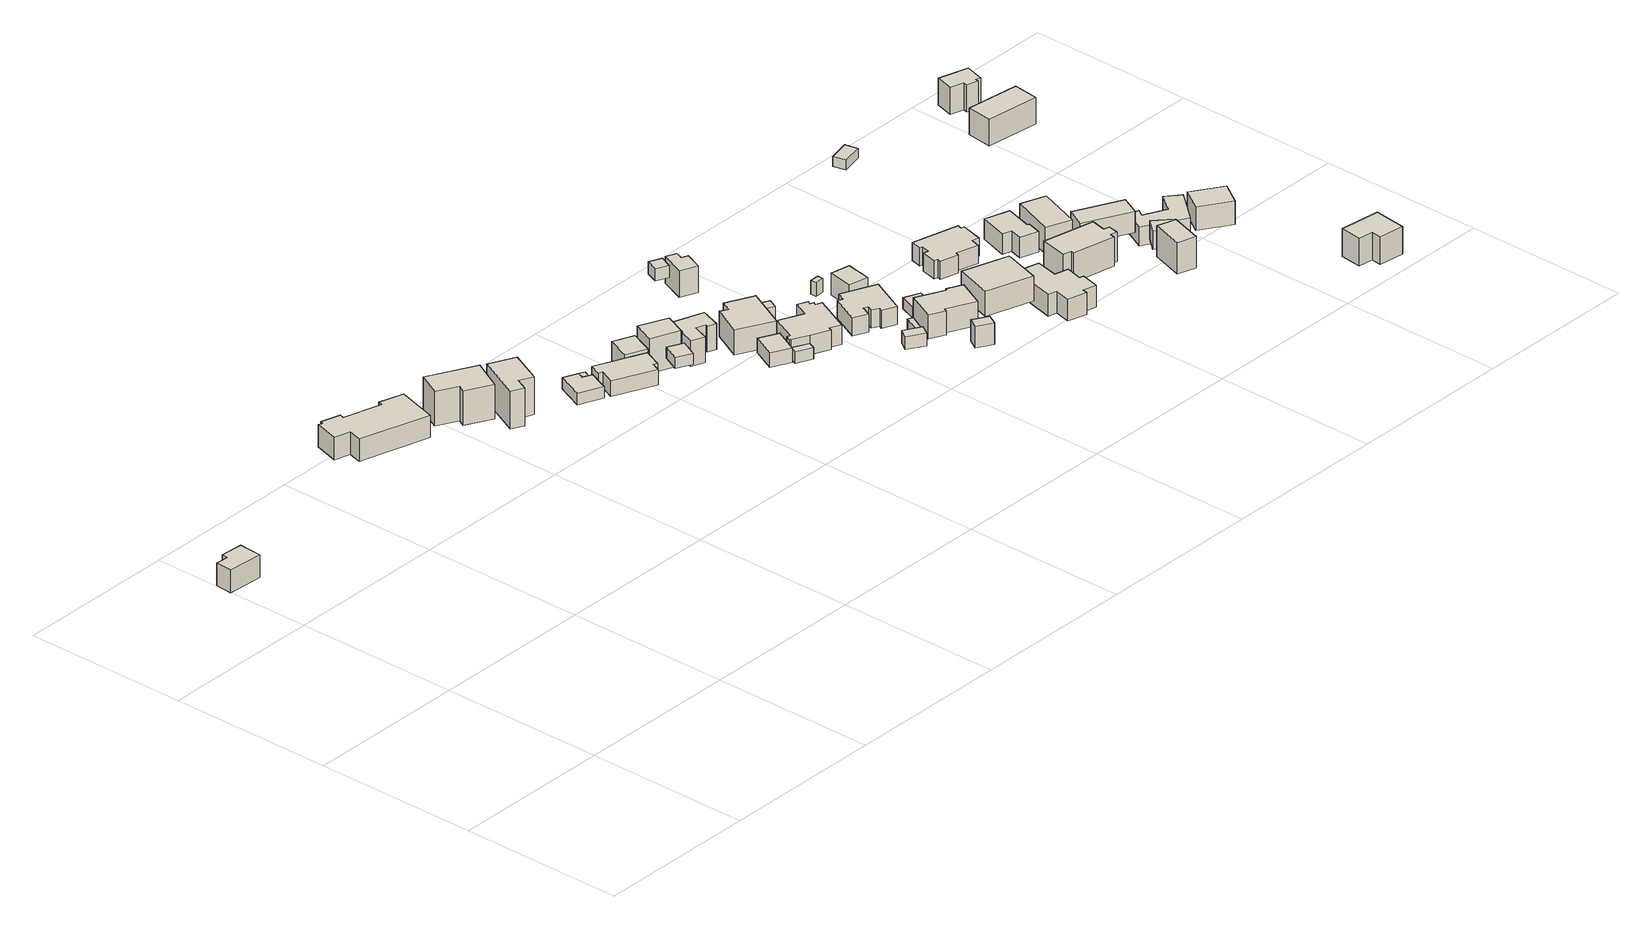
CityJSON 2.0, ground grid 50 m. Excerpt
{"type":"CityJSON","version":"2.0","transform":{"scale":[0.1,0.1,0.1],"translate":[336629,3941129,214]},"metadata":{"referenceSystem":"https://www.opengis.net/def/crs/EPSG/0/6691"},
"CityObjects":{
"building1":{"type":"Building","attributes":{"usage":"402","measuredHeight":7.7,"storeysAboveGround":1,"BuildingIDAttribute.prefecture":"14","BuildingIDAttribute.city":"14151","BuildingDetailAttribute.totalFloorArea":61.16,"BuildingDetailAttribute.buildingFootprintArea":61.16,"BuildingDetailAttribute.buildingStructureType":"601","BuildingDetailAttribute.buildingStructureOrgType":"1","BuildingDetailAttribute.orgUsage":"72","BuildingDetailAttribute.surveyYear":2015,"BuildingLandSlideRiskAttribute.description":"1","BuildingLandSlideRiskAttribute.areaType":"1"},"geometry":[{"type":"Solid","lod":"1","boundaries":[[[[0,1,2,3,4,5]],[[4,6,7,5]],[[3,8,6,4]],[[2,9,8,3]],[[1,10,9,2]],[[0,11,10,1]],[[5,7,11,0]],[[6,8,9,10,11,7]]]]}]},
"building2":{"type":"Building","attributes":{"usage":"411","measuredHeight":8.4,"storeysAboveGround":1,"BuildingIDAttribute.prefecture":"14","BuildingIDAttribute.city":"14151","BuildingDetailAttribute.totalFloorArea":277.82,"BuildingDetailAttribute.buildingFootprintArea":277.82,"BuildingDetailAttribute.buildingStructureType":"601","BuildingDetailAttribute.buildingStructureOrgType":"1","BuildingDetailAttribute.orgUsage":"10","BuildingDetailAttribute.surveyYear":2015,"BuildingLandSlideRiskAttribute.description":"1","BuildingLandSlideRiskAttribute.areaType":"1"},"geometry":[{"type":"Solid","lod":"1","boundaries":[[[[12,13,14,15,16,17,18,19,20,21,22,23]],[[22,24,25,23]],[[21,26,24,22]],[[20,27,26,21]],[[19,28,27,20]],[[18,29,28,19]],[[17,30,29,18]],[[16,31,30,17]],[[15,32,31,16]],[[14,33,32,15]],[[13,34,33,14]],[[12,35,34,13]],[[23,25,35,12]],[[24,26,27,28,29,30,31,32,33,34,35,25]]]]}]},
"building3":{"type":"Building","attributes":{"usage":"411","measuredHeight":11.5,"storeysAboveGround":2,"BuildingIDAttribute.prefecture":"14","BuildingIDAttribute.city":"14151","BuildingDetailAttribute.totalFloorArea":243.22,"BuildingDetailAttribute.buildingFootprintArea":121.61,"BuildingDetailAttribute.buildingStructureType":"601","BuildingDetailAttribute.buildingStructureOrgType":"1","BuildingDetailAttribute.orgUsage":"10","BuildingDetailAttribute.surveyYear":2015,"BuildingLandSlideRiskAttribute.description":"1","BuildingLandSlideRiskAttribute.areaType":"1"},"geometry":[{"type":"Solid","lod":"1","boundaries":[[[[36,37,38,39,40,41]],[[40,42,43,41]],[[39,44,42,40]],[[38,45,44,39]],[[37,46,45,38]],[[36,47,46,37]],[[41,43,47,36]],[[42,44,45,46,47,43]]]]}]},
"building4":{"type":"Building","attributes":{"usage":"411","measuredHeight":11.7,"storeysAboveGround":2,"BuildingIDAttribute.prefecture":"14","BuildingIDAttribute.city":"14151","BuildingDetailAttribute.totalFloorArea":182.04,"BuildingDetailAttribute.buildingFootprintArea":91.02,"BuildingDetailAttribute.buildingStructureType":"601","BuildingDetailAttribute.buildingStructureOrgType":"1","BuildingDetailAttribute.orgUsage":"10","BuildingDetailAttribute.surveyYear":2015,"BuildingLandSlideRiskAttribute.description":"1","BuildingLandSlideRiskAttribute.areaType":"1"},"geometry":[{"type":"Solid","lod":"1","boundaries":[[[[48,49,50,51,52,53]],[[52,54,55,53]],[[51,56,54,52]],[[50,57,56,51]],[[49,58,57,50]],[[48,59,58,49]],[[53,55,59,48]],[[54,56,57,58,59,55]]]]}]},
"building5":{"type":"Building","attributes":{"usage":"411","measuredHeight":4.1,"storeysAboveGround":1,"BuildingIDAttribute.prefecture":"14","BuildingIDAttribute.city":"14151","BuildingDetailAttribute.totalFloorArea":63.21,"BuildingDetailAttribute.buildingFootprintArea":63.21,"BuildingDetailAttribute.buildingStructureType":"601","BuildingDetailAttribute.buildingStructureOrgType":"1","BuildingDetailAttribute.orgUsage":"10","BuildingDetailAttribute.surveyYear":2015,"BuildingLandSlideRiskAttribute.description":"1","BuildingLandSlideRiskAttribute.areaType":"1"},"geometry":[{"type":"Solid","lod":"1","boundaries":[[[[60,61,62,63,64,65]],[[64,66,67,65]],[[63,68,66,64]],[[62,69,68,63]],[[61,70,69,62]],[[60,71,70,61]],[[65,67,71,60]],[[66,68,69,70,71,67]]]]}]},
"building6":{"type":"Building","attributes":{"BuildingIDAttribute.prefecture":"14","BuildingIDAttribute.city":"14151","BuildingDetailAttribute.surveyYear":2015,"BuildingLandSlideRiskAttribute.description":"1","BuildingLandSlideRiskAttribute.areaType":"1"},"geometry":[{"type":"Solid","lod":"1","boundaries":[[[[72,73,74,75]],[[74,76,77,75]],[[73,78,76,74]],[[72,79,78,73]],[[75,77,79,72]],[[76,78,79,77]]]]}]},
"building7":{"type":"Building","attributes":{"usage":"411","measuredHeight":5.7,"storeysAboveGround":1,"BuildingIDAttribute.prefecture":"14","BuildingIDAttribute.city":"14151","BuildingDetailAttribute.totalFloorArea":120.19,"BuildingDetailAttribute.buildingFootprintArea":120.19,"BuildingDetailAttribute.buildingStructureType":"601","BuildingDetailAttribute.buildingStructureOrgType":"1","BuildingDetailAttribute.orgUsage":"10","BuildingDetailAttribute.surveyYear":2015,"BuildingLandSlideRiskAttribute.description":"1","BuildingLandSlideRiskAttribute.areaType":"1"},"geometry":[{"type":"Solid","lod":"1","boundaries":[[[[80,81,82,83,84,85,86,87]],[[86,88,89,87]],[[85,90,88,86]],[[84,91,90,85]],[[83,92,91,84]],[[82,93,92,83]],[[81,94,93,82]],[[80,95,94,81]],[[87,89,95,80]],[[88,90,91,92,93,94,95,89]]]]}]},
"building8":{"type":"Building","attributes":{"usage":"411","measuredHeight":9.8,"storeysAboveGround":1,"BuildingIDAttribute.prefecture":"14","BuildingIDAttribute.city":"14151","BuildingDetailAttribute.totalFloorArea":46.79,"BuildingDetailAttribute.buildingFootprintArea":46.79,"BuildingDetailAttribute.buildingStructureType":"601","BuildingDetailAttribute.buildingStructureOrgType":"1","BuildingDetailAttribute.orgUsage":"10","BuildingDetailAttribute.surveyYear":2015},"geometry":[{"type":"Solid","lod":"1","boundaries":[[[[96,97,98,99]],[[98,100,101,99]],[[97,102,100,98]],[[96,103,102,97]],[[99,101,103,96]],[[100,102,103,101]]]]}]},
"building9":{"type":"Building","attributes":{"usage":"411","measuredHeight":3.7,"storeysAboveGround":1,"BuildingIDAttribute.prefecture":"14","BuildingIDAttribute.city":"14151","BuildingDetailAttribute.totalFloorArea":83.91,"BuildingDetailAttribute.buildingFootprintArea":83.91,"BuildingDetailAttribute.buildingStructureType":"601","BuildingDetailAttribute.buildingStructureOrgType":"1","BuildingDetailAttribute.orgUsage":"10","BuildingDetailAttribute.surveyYear":2015},"geometry":[{"type":"Solid","lod":"1","boundaries":[[[[104,105,106,107]],[[106,108,109,107]],[[105,110,108,106]],[[104,111,110,105]],[[107,109,111,104]],[[108,110,111,109]]]]}]},
"building10":{"type":"Building","attributes":{"usage":"411","measuredHeight":10.9,"storeysAboveGround":1,"BuildingIDAttribute.prefecture":"14","BuildingIDAttribute.city":"14151","BuildingDetailAttribute.totalFloorArea":60.23,"BuildingDetailAttribute.buildingFootprintArea":60.23,"BuildingDetailAttribute.buildingStructureType":"601","BuildingDetailAttribute.buildingStructureOrgType":"1","BuildingDetailAttribute.orgUsage":"10","BuildingDetailAttribute.surveyYear":2015},"geometry":[{"type":"Solid","lod":"1","boundaries":[[[[112,113,114,115]],[[114,116,117,115]],[[113,118,116,114]],[[112,119,118,113]],[[115,117,119,112]],[[116,118,119,117]]]]}]},
"building11":{"type":"Building","attributes":{"usage":"411","measuredHeight":8.6,"storeysAboveGround":2,"BuildingIDAttribute.prefecture":"14","BuildingIDAttribute.city":"14151","BuildingDetailAttribute.totalFloorArea":131.77,"BuildingDetailAttribute.buildingFootprintArea":65.89,"BuildingDetailAttribute.buildingStructureType":"601","BuildingDetailAttribute.buildingStructureOrgType":"1","BuildingDetailAttribute.orgUsage":"10","BuildingDetailAttribute.surveyYear":2015},"geometry":[{"type":"Solid","lod":"1","boundaries":[[[[120,121,122,123,124,125,126,127,128,129]],[[128,130,131,129]],[[127,132,130,128]],[[126,133,132,127]],[[125,134,133,126]],[[124,135,134,125]],[[123,136,135,124]],[[122,137,136,123]],[[121,138,137,122]],[[120,139,138,121]],[[129,131,139,120]],[[130,132,133,134,135,136,137,138,139,131]]]]}]},
"building12":{"type":"Building","attributes":{"usage":"411","measuredHeight":4.8,"storeysAboveGround":1,"BuildingIDAttribute.prefecture":"14","BuildingIDAttribute.city":"14151","BuildingDetailAttribute.totalFloorArea":46.02,"BuildingDetailAttribute.buildingFootprintArea":46.02,"BuildingDetailAttribute.buildingStructureType":"601","BuildingDetailAttribute.buildingStructureOrgType":"1","BuildingDetailAttribute.orgUsage":"10","BuildingDetailAttribute.surveyYear":2015},"geometry":[{"type":"Solid","lod":"1","boundaries":[[[[140,141,142,143]],[[142,144,145,143]],[[141,146,144,142]],[[140,147,146,141]],[[143,145,147,140]],[[144,146,147,145]]]]}]},
"building13":{"type":"Building","attributes":{"usage":"411","measuredHeight":4.1,"storeysAboveGround":1,"BuildingIDAttribute.prefecture":"14","BuildingIDAttribute.city":"14151","BuildingDetailAttribute.totalFloorArea":11.94,"BuildingDetailAttribute.buildingFootprintArea":11.94,"BuildingDetailAttribute.buildingStructureType":"601","BuildingDetailAttribute.buildingStructureOrgType":"1","BuildingDetailAttribute.orgUsage":"10","BuildingDetailAttribute.surveyYear":2015},"geometry":[{"type":"Solid","lod":"1","boundaries":[[[[148,149,150,151]],[[150,152,153,151]],[[149,154,152,150]],[[148,155,154,149]],[[151,153,155,148]],[[152,154,155,153]]]]}]},
"building14":{"type":"Building","attributes":{"usage":"411","measuredHeight":9.4,"storeysAboveGround":2,"BuildingIDAttribute.prefecture":"14","BuildingIDAttribute.city":"14151","BuildingDetailAttribute.totalFloorArea":255.56,"BuildingDetailAttribute.buildingFootprintArea":127.78,"BuildingDetailAttribute.buildingStructureType":"601","BuildingDetailAttribute.buildingStructureOrgType":"1","BuildingDetailAttribute.orgUsage":"10","BuildingDetailAttribute.surveyYear":2015},"geometry":[{"type":"Solid","lod":"1","boundaries":[[[[156,157,158,159,160,161]],[[160,162,163,161]],[[159,164,162,160]],[[158,165,164,159]],[[157,166,165,158]],[[156,167,166,157]],[[161,163,167,156]],[[162,164,165,166,167,163]]]]}]},
"building15":{"type":"Building","attributes":{"usage":"411","measuredHeight":6.8,"storeysAboveGround":1,"BuildingIDAttribute.prefecture":"14","BuildingIDAttribute.city":"14151","BuildingDetailAttribute.totalFloorArea":157.5,"BuildingDetailAttribute.buildingFootprintArea":157.5,"BuildingDetailAttribute.buildingStructureType":"601","BuildingDetailAttribute.buildingStructureOrgType":"1","BuildingDetailAttribute.orgUsage":"10","BuildingDetailAttribute.surveyYear":2015},"geometry":[{"type":"Solid","lod":"1","boundaries":[[[[168,169,170,171,172,173,174,175,150,149,176,177,178,179,180,181]],[[180,182,183,181]],[[179,184,182,180]],[[178,185,184,179]],[[177,186,185,178]],[[176,187,186,177]],[[149,188,187,176]],[[150,189,188,149]],[[175,190,189,150]],[[174,191,190,175]],[[173,192,191,174]],[[172,193,192,173]],[[171,194,193,172]],[[170,195,194,171]],[[169,196,195,170]],[[168,197,196,169]],[[181,183,197,168]],[[182,184,185,186,187,188,189,190,191,192,193,194,195,196,197,183]]]]}]},
"building16":{"type":"Building","attributes":{"usage":"411","measuredHeight":5.5,"storeysAboveGround":2,"BuildingIDAttribute.prefecture":"14","BuildingIDAttribute.city":"14151","BuildingDetailAttribute.totalFloorArea":22.71,"BuildingDetailAttribute.buildingFootprintArea":11.36,"BuildingDetailAttribute.buildingStructureType":"601","BuildingDetailAttribute.buildingStructureOrgType":"1","BuildingDetailAttribute.orgUsage":"10","BuildingDetailAttribute.surveyYear":2015},"geometry":[{"type":"Solid","lod":"1","boundaries":[[[[198,199,200,201]],[[200,202,203,201]],[[199,204,202,200]],[[198,205,204,199]],[[201,203,205,198]],[[202,204,205,203]]]]}]},
"building17":{"type":"Building","attributes":{"usage":"411","measuredHeight":4.1,"storeysAboveGround":1,"BuildingIDAttribute.prefecture":"14","BuildingIDAttribute.city":"14151","BuildingDetailAttribute.totalFloorArea":17.91,"BuildingDetailAttribute.buildingFootprintArea":17.91,"BuildingDetailAttribute.buildingStructureType":"601","BuildingDetailAttribute.buildingStructureOrgType":"1","BuildingDetailAttribute.orgUsage":"10","BuildingDetailAttribute.surveyYear":2015},"geometry":[{"type":"Solid","lod":"1","boundaries":[[[[206,207,208,209]],[[208,210,211,209]],[[207,212,210,208]],[[206,213,212,207]],[[209,211,213,206]],[[210,212,213,211]]]]}]},
"building18":{"type":"Building","attributes":{"measuredHeight":3.8,"BuildingIDAttribute.prefecture":"14","BuildingIDAttribute.city":"14151","BuildingDetailAttribute.surveyYear":2015},"geometry":[{"type":"Solid","lod":"1","boundaries":[[[[214,215,216,217]],[[216,218,219,217]],[[215,220,218,216]],[[214,221,220,215]],[[217,219,221,214]],[[218,220,221,219]]]]}]},
"building19":{"type":"Building","attributes":{"usage":"411","measuredHeight":13.3,"storeysAboveGround":2,"BuildingIDAttribute.prefecture":"14","BuildingIDAttribute.city":"14151","BuildingDetailAttribute.totalFloorArea":65.98,"BuildingDetailAttribute.buildingFootprintArea":32.99,"BuildingDetailAttribute.buildingStructureType":"601","BuildingDetailAttribute.buildingStructureOrgType":"1","BuildingDetailAttribute.orgUsage":"10","BuildingDetailAttribute.surveyYear":2015},"geometry":[{"type":"Solid","lod":"1","boundaries":[[[[222,223,224,225,226,227]],[[226,228,229,227]],[[225,230,228,226]],[[224,231,230,225]],[[223,232,231,224]],[[222,233,232,223]],[[227,229,233,222]],[[228,230,231,232,233,229]]]]}]},
"building20":{"type":"Building","attributes":{"usage":"411","measuredHeight":7.8,"storeysAboveGround":2,"BuildingIDAttribute.prefecture":"14","BuildingIDAttribute.city":"14151","BuildingDetailAttribute.totalFloorArea":243.53,"BuildingDetailAttribute.buildingFootprintArea":121.76,"BuildingDetailAttribute.buildingStructureType":"601","BuildingDetailAttribute.buildingStructureOrgType":"1","BuildingDetailAttribute.orgUsage":"10","BuildingDetailAttribute.surveyYear":2015},"geometry":[{"type":"Solid","lod":"1","boundaries":[[[[234,235,236,237,238,239,240,241,242,243,244,245]],[[244,246,247,245]],[[243,248,246,244]],[[242,249,248,243]],[[241,250,249,242]],[[240,251,250,241]],[[239,252,251,240]],[[238,253,252,239]],[[237,254,253,238]],[[236,255,254,237]],[[235,256,255,236]],[[234,257,256,235]],[[245,247,257,234]],[[246,248,249,250,251,252,253,254,255,256,257,247]]]]}]},
"building21":{"type":"Building","attributes":{"measuredHeight":3.7,"BuildingIDAttribute.prefecture":"14","BuildingIDAttribute.city":"14151","BuildingDetailAttribute.surveyYear":2015},"geometry":[{"type":"Solid","lod":"1","boundaries":[[[[258,259,260,261]],[[260,262,263,261]],[[259,264,262,260]],[[258,265,264,259]],[[261,263,265,258]],[[262,264,265,263]]]]}]},
"building22":{"type":"Building","attributes":{"usage":"411","measuredHeight":6.8,"storeysAboveGround":2,"BuildingIDAttribute.prefecture":"14","BuildingIDAttribute.city":"14151","BuildingDetailAttribute.totalFloorArea":31.89,"BuildingDetailAttribute.buildingFootprintArea":15.95,"BuildingDetailAttribute.buildingStructureType":"601","BuildingDetailAttribute.buildingStructureOrgType":"1","BuildingDetailAttribute.orgUsage":"10","BuildingDetailAttribute.surveyYear":2015},"geometry":[{"type":"Solid","lod":"1","boundaries":[[[[266,267,268,269]],[[268,270,271,269]],[[267,272,270,268]],[[266,273,272,267]],[[269,271,273,266]],[[270,272,273,271]]]]}]},
"building23":{"type":"Building","attributes":{"usage":"411","measuredHeight":8.6,"storeysAboveGround":2,"BuildingIDAttribute.prefecture":"14","BuildingIDAttribute.city":"14151","BuildingDetailAttribute.totalFloorArea":219.86,"BuildingDetailAttribute.buildingFootprintArea":109.93,"BuildingDetailAttribute.buildingStructureType":"601","BuildingDetailAttribute.buildingStructureOrgType":"1","BuildingDetailAttribute.orgUsage":"10","BuildingDetailAttribute.surveyYear":2015},"geometry":[{"type":"Solid","lod":"1","boundaries":[[[[274,275,276,277,278,279,280,281]],[[280,282,283,281]],[[279,284,282,280]],[[278,285,284,279]],[[277,286,285,278]],[[276,287,286,277]],[[275,288,287,276]],[[274,289,288,275]],[[281,283,289,274]],[[282,284,285,286,287,288,289,283]]]]}]},
"building24":{"type":"Building","attributes":{"measuredHeight":4.6,"BuildingIDAttribute.prefecture":"14","BuildingIDAttribute.city":"14151","BuildingDetailAttribute.surveyYear":2015},"geometry":[{"type":"Solid","lod":"1","boundaries":[[[[290,291,292,293]],[[292,294,295,293]],[[291,296,294,292]],[[290,297,296,291]],[[293,295,297,290]],[[294,296,297,295]]]]}]},
"building25":{"type":"Building","attributes":{"usage":"411","measuredHeight":3.8,"storeysAboveGround":1,"BuildingIDAttribute.prefecture":"14","BuildingIDAttribute.city":"14151","BuildingDetailAttribute.totalFloorArea":24.79,"BuildingDetailAttribute.buildingFootprintArea":24.79,"BuildingDetailAttribute.buildingStructureType":"601","BuildingDetailAttribute.buildingStructureOrgType":"1","BuildingDetailAttribute.orgUsage":"10","BuildingDetailAttribute.surveyYear":2015},"geometry":[{"type":"Solid","lod":"1","boundaries":[[[[298,299,300,301]],[[300,302,303,301]],[[299,304,302,300]],[[298,305,304,299]],[[301,303,305,298]],[[302,304,305,303]]]]}]},
"building26":{"type":"Building","attributes":{"usage":"411","measuredHeight":7.4,"storeysAboveGround":2,"BuildingIDAttribute.prefecture":"14","BuildingIDAttribute.city":"14151","BuildingDetailAttribute.totalFloorArea":74.84,"BuildingDetailAttribute.buildingFootprintArea":37.42,"BuildingDetailAttribute.buildingStructureType":"601","BuildingDetailAttribute.buildingStructureOrgType":"1","BuildingDetailAttribute.orgUsage":"10","BuildingDetailAttribute.surveyYear":2015},"geometry":[{"type":"Solid","lod":"1","boundaries":[[[[306,307,308,309]],[[308,310,311,309]],[[307,312,310,308]],[[306,313,312,307]],[[309,311,313,306]],[[310,312,313,311]]]]}]},
"building27":{"type":"Building","attributes":{"usage":"411","measuredHeight":9.5,"storeysAboveGround":2,"BuildingIDAttribute.prefecture":"14","BuildingIDAttribute.city":"14151","BuildingDetailAttribute.totalFloorArea":294.39,"BuildingDetailAttribute.buildingFootprintArea":147.2,"BuildingDetailAttribute.buildingStructureType":"601","BuildingDetailAttribute.buildingStructureOrgType":"1","BuildingDetailAttribute.orgUsage":"10","BuildingDetailAttribute.surveyYear":2015},"geometry":[{"type":"Solid","lod":"1","boundaries":[[[[314,315,316,317]],[[316,318,319,317]],[[315,320,318,316]],[[314,321,320,315]],[[317,319,321,314]],[[318,320,321,319]]]]}]},
"building28":{"type":"Building","attributes":{"usage":"411","measuredHeight":7.6,"storeysAboveGround":2,"BuildingIDAttribute.prefecture":"14","BuildingIDAttribute.city":"14151","BuildingDetailAttribute.totalFloorArea":311.58,"BuildingDetailAttribute.buildingFootprintArea":155.79,"BuildingDetailAttribute.buildingStructureType":"601","BuildingDetailAttribute.buildingStructureOrgType":"1","BuildingDetailAttribute.orgUsage":"10","BuildingDetailAttribute.surveyYear":2015},"geometry":[{"type":"Solid","lod":"1","boundaries":[[[[322,323,324,325,326,327,328,329,330,331,332,333,334,335]],[[334,336,337,335]],[[333,338,336,334]],[[332,339,338,333]],[[331,340,339,332]],[[330,341,340,331]],[[329,342,341,330]],[[328,343,342,329]],[[327,344,343,328]],[[326,345,344,327]],[[325,346,345,326]],[[324,347,346,325]],[[323,348,347,324]],[[322,349,348,323]],[[335,337,349,322]],[[336,338,339,340,341,342,343,344,345,346,347,348,349,337]]]]}]},
"building29":{"type":"Building","attributes":{"usage":"411","measuredHeight":7.9,"storeysAboveGround":2,"BuildingIDAttribute.prefecture":"14","BuildingIDAttribute.city":"14151","BuildingDetailAttribute.totalFloorArea":278.51,"BuildingDetailAttribute.buildingFootprintArea":139.25,"BuildingDetailAttribute.buildingStructureType":"601","BuildingDetailAttribute.buildingStructureOrgType":"1","BuildingDetailAttribute.orgUsage":"10","BuildingDetailAttribute.surveyYear":2015},"geometry":[{"type":"Solid","lod":"1","boundaries":[[[[350,351,352,353,354,355,356,357,358,359,360,361,362,363,364,365]],[[364,366,367,365]],[[363,368,366,364]],[[362,369,368,363]],[[361,370,369,362]],[[360,371,370,361]],[[359,372,371,360]],[[358,373,372,359]],[[357,374,373,358]],[[356,375,374,357]],[[355,376,375,356]],[[354,377,376,355]],[[353,378,377,354]],[[352,379,378,353]],[[351,380,379,352]],[[350,381,380,351]],[[365,367,381,350]],[[366,368,369,370,371,372,373,374,375,376,377,378,379,380,381,367]]]]}]},
"building30":{"type":"Building","attributes":{"usage":"422","measuredHeight":10,"storeysAboveGround":1,"BuildingIDAttribute.prefecture":"14","BuildingIDAttribute.city":"14151","BuildingDetailAttribute.totalFloorArea":96.13,"BuildingDetailAttribute.buildingFootprintArea":96.13,"BuildingDetailAttribute.buildingStructureType":"601","BuildingDetailAttribute.buildingStructureOrgType":"1","BuildingDetailAttribute.orgUsage":"137","BuildingDetailAttribute.surveyYear":2015},"geometry":[{"type":"Solid","lod":"1","boundaries":[[[[382,383,384,385,386,387,388,389,390,391]],[[390,392,393,391]],[[389,394,392,390]],[[388,395,394,389]],[[387,396,395,388]],[[386,397,396,387]],[[385,398,397,386]],[[384,399,398,385]],[[383,400,399,384]],[[382,401,400,383]],[[391,393,401,382]],[[392,394,395,396,397,398,399,400,401,393]]]]}]},
"building31":{"type":"Building","attributes":{"usage":"411","measuredHeight":7.2,"storeysAboveGround":1,"BuildingIDAttribute.prefecture":"14","BuildingIDAttribute.city":"14151","BuildingDetailAttribute.totalFloorArea":84.39,"BuildingDetailAttribute.buildingFootprintArea":84.39,"BuildingDetailAttribute.buildingStructureType":"601","BuildingDetailAttribute.buildingStructureOrgType":"1","BuildingDetailAttribute.orgUsage":"10","BuildingDetailAttribute.surveyYear":2015},"geometry":[{"type":"Solid","lod":"1","boundaries":[[[[402,403,404,405,406,407,408,409]],[[408,410,411,409]],[[407,412,410,408]],[[406,413,412,407]],[[405,414,413,406]],[[404,415,414,405]],[[403,416,415,404]],[[402,417,416,403]],[[409,411,417,402]],[[410,412,413,414,415,416,417,411]]]]}]},
"building32":{"type":"Building","attributes":{"BuildingIDAttribute.prefecture":"14","BuildingIDAttribute.city":"14151","BuildingDetailAttribute.surveyYear":2015},"geometry":[{"type":"Solid","lod":"1","boundaries":[[[[418,419,420,421]],[[420,422,423,421]],[[419,424,422,420]],[[418,425,424,419]],[[421,423,425,418]],[[422,424,425,423]]]]}]},
"building33":{"type":"Building","attributes":{"usage":"413","measuredHeight":8.4,"storeysAboveGround":2,"BuildingIDAttribute.prefecture":"14","BuildingIDAttribute.city":"14151","BuildingDetailAttribute.totalFloorArea":187.51,"BuildingDetailAttribute.buildingFootprintArea":93.76,"BuildingDetailAttribute.buildingStructureType":"601","BuildingDetailAttribute.buildingStructureOrgType":"1","BuildingDetailAttribute.orgUsage":"30","BuildingDetailAttribute.surveyYear":2015},"geometry":[{"type":"Solid","lod":"1","boundaries":[[[[426,427,428,429]],[[428,430,431,429]],[[427,432,430,428]],[[426,433,432,427]],[[429,431,433,426]],[[430,432,433,431]]]]}]},
"building34":{"type":"Building","attributes":{"usage":"422","measuredHeight":15.3,"storeysAboveGround":1,"BuildingIDAttribute.prefecture":"14","BuildingIDAttribute.city":"14151","BuildingDetailAttribute.totalFloorArea":53.64,"BuildingDetailAttribute.buildingFootprintArea":53.64,"BuildingDetailAttribute.buildingStructureType":"601","BuildingDetailAttribute.buildingStructureOrgType":"1","BuildingDetailAttribute.orgUsage":"138","BuildingDetailAttribute.surveyYear":2015},"geometry":[{"type":"Solid","lod":"1","boundaries":[[[[434,435,436,437]],[[436,438,439,437]],[[435,440,438,436]],[[434,441,440,435]],[[437,439,441,434]],[[438,440,441,439]]]]}]},
"building35":{"type":"Building","attributes":{"usage":"422","measuredHeight":8.7,"storeysAboveGround":1,"BuildingIDAttribute.prefecture":"14","BuildingIDAttribute.city":"14151","BuildingDetailAttribute.totalFloorArea":29.38,"BuildingDetailAttribute.buildingFootprintArea":29.38,"BuildingDetailAttribute.buildingStructureType":"601","BuildingDetailAttribute.buildingStructureOrgType":"1","BuildingDetailAttribute.orgUsage":"138","BuildingDetailAttribute.surveyYear":2015},"geometry":[{"type":"Solid","lod":"1","boundaries":[[[[442,443,444,445]],[[444,446,447,445]],[[443,448,446,444]],[[442,449,448,443]],[[445,447,449,442]],[[446,448,449,447]]]]}]},
"building36":{"type":"Building","attributes":{"usage":"413","measuredHeight":6.8,"storeysAboveGround":2,"BuildingIDAttribute.prefecture":"14","BuildingIDAttribute.city":"14151","BuildingDetailAttribute.totalFloorArea":161.31,"BuildingDetailAttribute.buildingFootprintArea":80.66,"BuildingDetailAttribute.buildingStructureType":"601","BuildingDetailAttribute.buildingStructureOrgType":"1","BuildingDetailAttribute.orgUsage":"30","BuildingDetailAttribute.surveyYear":2015},"geometry":[{"type":"Solid","lod":"1","boundaries":[[[[450,451,452,453]],[[452,454,455,453]],[[451,456,454,452]],[[450,457,456,451]],[[453,455,457,450]],[[454,456,457,455]]]]}]},
"building37":{"type":"Building","attributes":{"measuredHeight":7,"BuildingIDAttribute.prefecture":"14","BuildingIDAttribute.city":"14151","BuildingDetailAttribute.surveyYear":2015},"geometry":[{"type":"Solid","lod":"1","boundaries":[[[[458,459,460,461,462,463,464,465]],[[464,466,467,465]],[[463,468,466,464]],[[462,469,468,463]],[[461,470,469,462]],[[460,471,470,461]],[[459,472,471,460]],[[458,473,472,459]],[[465,467,473,458]],[[466,468,469,470,471,472,473,467]]]]}]},
"building38":{"type":"Building","attributes":{"usage":"413","measuredHeight":7.4,"storeysAboveGround":2,"BuildingIDAttribute.prefecture":"14","BuildingIDAttribute.city":"14151","BuildingDetailAttribute.totalFloorArea":140.89,"BuildingDetailAttribute.buildingFootprintArea":70.45,"BuildingDetailAttribute.buildingStructureType":"601","BuildingDetailAttribute.buildingStructureOrgType":"1","BuildingDetailAttribute.orgUsage":"30","BuildingDetailAttribute.surveyYear":2015},"geometry":[{"type":"Solid","lod":"1","boundaries":[[[[474,475,476,477]],[[476,478,479,477]],[[475,480,478,476]],[[474,481,480,475]],[[477,479,481,474]],[[478,480,481,479]]]]}]},
"building39":{"type":"Building","attributes":{"usage":"412","measuredHeight":8.9,"storeysAboveGround":2,"BuildingIDAttribute.prefecture":"14","BuildingIDAttribute.city":"14151","BuildingDetailAttribute.totalFloorArea":209.21,"BuildingDetailAttribute.buildingFootprintArea":104.61,"BuildingDetailAttribute.buildingStructureType":"601","BuildingDetailAttribute.buildingStructureOrgType":"1","BuildingDetailAttribute.orgUsage":"20","BuildingDetailAttribute.surveyYear":2015,"BuildingLandSlideRiskAttribute.description":"1","BuildingLandSlideRiskAttribute.areaType":"1"},"geometry":[{"type":"Solid","lod":"1","boundaries":[[[[482,483,484,485]],[[484,486,487,485]],[[483,488,486,484]],[[482,489,488,483]],[[485,487,489,482]],[[486,488,489,487]]]]}]},
"building40":{"type":"Building","attributes":{"usage":"413","measuredHeight":10.3,"storeysAboveGround":2,"BuildingIDAttribute.prefecture":"14","BuildingIDAttribute.city":"14151","BuildingDetailAttribute.totalFloorArea":178.38,"BuildingDetailAttribute.buildingFootprintArea":89.19,"BuildingDetailAttribute.buildingStructureType":"601","BuildingDetailAttribute.buildingStructureOrgType":"1","BuildingDetailAttribute.orgUsage":"30","BuildingDetailAttribute.surveyYear":2015},"geometry":[{"type":"Solid","lod":"1","boundaries":[[[[490,491,492,493,494,495]],[[494,496,497,495]],[[493,498,496,494]],[[492,499,498,493]],[[491,500,499,492]],[[490,501,500,491]],[[495,497,501,490]],[[496,498,499,500,501,497]]]]}]},
"building41":{"type":"Building","attributes":{"usage":"411","measuredHeight":8.7,"storeysAboveGround":2,"BuildingIDAttribute.prefecture":"14","BuildingIDAttribute.city":"14151","BuildingDetailAttribute.totalFloorArea":94.44,"BuildingDetailAttribute.buildingFootprintArea":47.22,"BuildingDetailAttribute.buildingStructureType":"601","BuildingDetailAttribute.buildingStructureOrgType":"1","BuildingDetailAttribute.orgUsage":"10","BuildingDetailAttribute.surveyYear":2015,"BuildingLandSlideRiskAttribute.description":"1","BuildingLandSlideRiskAttribute.areaType":"1"},"geometry":[{"type":"Solid","lod":"1","boundaries":[[[[502,503,504,505,506,507,508,509]],[[508,510,511,509]],[[507,512,510,508]],[[506,513,512,507]],[[505,514,513,506]],[[504,515,514,505]],[[503,516,515,504]],[[502,517,516,503]],[[509,511,517,502]],[[510,512,513,514,515,516,517,511]]]]}]}
},
"vertices":[
[4,1302,2],[44,1300,2],[45,1318,2],[113,1314,2],[109,1244,2],[1,1251,2],[109,1244,71],[1,1251,71],[113,1314,71],[45,1318,71],[44,1300,71],[4,1302,71],
[520,1258,161],[532,1298,161],[484,1312,161],[506,1386,161],[518,1382,161],[521,1391,161],[580,1374,161],[576,1361,161],[691,1328,161],[694,1341,161],[768,1319,161],[732,1196,161],[768,1319,229],[732,1196,229],[694,1341,229],[691,1328,229],[576,1361,229],[580,1374,229],[521,1391,229],[518,1382,229],[506,1386,229],[484,1312,229],[532,1298,229],[520,1258,229],
[836,1173,160],[847,1194,160],[784,1226,160],[821,1298,160],[962,1225,160],[914,1132,160],[962,1225,265],[914,1132,265],[821,1298,265],[784,1226,265],[847,1194,265],[836,1173,265],
[956,1065,146],[919,1082,146],[983,1219,146],[1061,1182,146],[1015,1083,146],[974,1102,146],[1015,1083,261],[974,1102,261],[1061,1182,261],[983,1219,261],[919,1082,261],[956,1065,261],
[1110,1069,186],[1153,1050,186],[1145,1031,186],[1173,1019,186],[1147,957,186],[1075,987,186],[1147,957,221],[1075,987,221],[1173,1019,221],[1145,1031,221],[1153,1050,221],[1110,1069,221],
[1147,1033,186],[1159,1057,186],[1177,1048,186],[1166,1024,186],[1177,1048,216],[1166,1024,216],[1159,1057,216],[1147,1033,216],
[1301,920,185],[1290,894,185],[1165,949,185],[1185,995,185],[1173,1000,185],[1189,1036,185],[1336,971,185],[1312,915,185],[1336,971,232],[1312,915,232],[1189,1036,232],[1173,1000,232],[1185,995,232],[1165,949,232],[1290,894,232],[1301,920,232],
[1287,1006,142],[1316,1077,142],[1379,1051,142],[1349,980,142],[1379,1051,233],[1349,980,233],[1316,1077,233],[1287,1006,233],
[1406,966,185],[1452,944,185],[1427,892,185],[1381,914,185],[1427,892,219],[1381,914,219],[1452,944,219],[1406,966,219],
[1391,1013,126],[1420,1079,126],[1505,1042,126],[1477,977,126],[1505,1042,232],[1477,977,232],[1420,1079,232],[1391,1013,232],
[1554,954,140],[1557,962,140],[1530,972,140],[1512,924,140],[1471,939,140],[1488,985,140],[1492,984,140],[1510,1038,140],[1603,1006,140],[1581,945,140],[1603,1006,218],[1581,945,218],[1510,1038,218],[1492,984,218],[1488,985,218],[1471,939,218],[1512,924,218],[1530,972,218],[1557,962,218],[1554,954,218],
[1559,743,175],[1594,816,175],[1651,788,175],[1616,715,175],[1651,788,219],[1616,715,219],[1594,816,219],[1559,743,219],
[1622,710,171],[1632,733,171],[1680,710,171],[1670,688,171],[1680,710,206],[1670,688,206],[1632,733,206],[1622,710,206],
[1553,859,169],[1598,950,169],[1621,938,169],[1636,969,169],[1719,929,169],[1659,806,169],[1719,929,246],[1659,806,246],[1636,969,246],[1621,938,246],[1598,950,246],[1553,859,246],
[1806,824,171],[1801,814,171],[1812,809,171],[1808,801,171],[1826,793,171],[1774,681,171],[1741,696,171],[1736,685,171],[1629,734,171],[1637,752,171],[1646,748,171],[1681,824,171],[1754,791,171],[1776,838,171],[1754,791,230],[1776,838,230],[1681,824,230],[1646,748,230],[1637,752,230],[1629,734,230],[1632,733,230],[1680,710,230],[1736,685,230],[1741,696,230],[1774,681,230],[1826,793,230],[1808,801,230],[1812,809,230],[1801,814,230],[1806,824,230],
[1720,915,155],[1733,944,155],[1773,926,155],[1759,897,155],[1773,926,208],[1759,897,208],[1733,944,208],[1720,915,208],
[1874,548,162],[1892,577,162],[1942,547,162],[1924,518,162],[1942,547,201],[1924,518,201],[1892,577,201],[1874,548,201],
[1673,1235,190],[1689,1273,190],[1726,1257,190],[1710,1219,190],[1726,1257,227],[1710,1219,227],[1689,1273,227],[1673,1235,227],
[1704,1180,148],[1735,1255,148],[1767,1242,148],[1758,1220,148],[1777,1212,148],[1756,1159,148],[1777,1212,229],[1756,1159,229],[1758,1220,229],[1767,1242,229],[1735,1255,229],[1704,1180,229],
[1897,652,175],[1902,661,175],[1881,672,175],[1888,688,175],[1875,694,175],[1861,664,175],[1819,683,175],[1860,771,175],[1876,763,175],[1887,789,175],[1991,743,175],[1939,632,175],[1991,743,230],[1939,632,230],[1887,789,230],[1876,763,230],[1860,771,230],[1819,683,230],[1861,664,230],[1875,694,230],[1888,688,230],[1881,672,230],[1902,661,230],[1897,652,230],
[1927,561,164],[1949,606,164],[1964,599,164],[1941,554,164],[1964,599,198],[1941,554,198],[1949,606,198],[1927,561,198],
[2023,436,143],[2041,468,143],[2087,442,143],[2069,410,143],[2087,442,208],[2069,410,208],[2041,468,208],[2023,436,208],
[2001,523,164],[1996,513,164],[1950,535,164],[1991,622,164],[2077,582,164],[2080,588,164],[2126,566,164],[2086,482,164],[2126,566,237],[2086,482,237],[2080,588,237],[2077,582,237],[1991,622,237],[1950,535,237],[1996,513,237],[2001,523,237],
[1931,905,156],[1931,923,156],[1959,923,156],[1959,906,156],[1959,923,198],[1959,906,198],[1931,923,198],[1931,905,198],
[1994,629,172],[2013,677,172],[2062,658,172],[2042,609,172],[2062,658,205],[2042,609,205],[2013,677,205],[1994,629,205],
[2021,869,156],[2008,794,156],[1948,805,156],[1962,880,156],[1948,805,223],[1962,880,223],[2008,794,223],[2021,869,223],
[2167,609,166],[2307,565,166],[2272,451,166],[2131,495,166],[2272,451,242],[2131,495,242],[2307,565,242],[2167,609,242],
[2412,400,132],[2398,344,132],[2358,354,132],[2354,339,132],[2296,354,132],[2308,402,132],[2281,408,132],[2320,562,132],[2342,556,132],[2338,542,132],[2385,531,132],[2370,463,132],[2412,453,132],[2399,403,132],[2412,453,198],[2399,403,198],[2370,463,198],[2385,531,198],[2338,542,198],[2342,556,198],[2320,562,198],[2281,408,198],[2308,402,198],[2296,354,198],[2354,339,198],[2358,354,198],[2398,344,198],[2412,400,198],
[2252,764,122],[2241,766,122],[2252,814,122],[2268,810,122],[2274,836,122],[2266,838,122],[2274,870,122],[2416,835,122],[2412,822,122],[2422,819,122],[2404,753,122],[2383,759,122],[2375,731,122],[2308,749,122],[2304,738,122],[2249,752,122],[2304,738,177],[2249,752,177],[2308,749,177],[2375,731,177],[2383,759,177],[2404,753,177],[2422,819,177],[2412,822,177],[2416,835,177],[2274,870,177],[2266,838,177],[2274,836,177],[2268,810,177],[2252,814,177],[2241,766,177],[2252,764,177],
[2623,550,118],[2613,505,118],[2631,501,118],[2624,468,118],[2604,472,118],[2601,458,118],[2471,485,118],[2473,496,118],[2448,501,118],[2465,583,118],[2448,501,207],[2465,583,207],[2473,496,207],[2471,485,207],[2601,458,207],[2604,472,207],[2624,468,207],[2631,501,207],[2613,505,207],[2623,550,207],
[2553,709,107],[2540,665,107],[2485,683,107],[2497,721,107],[2469,730,107],[2496,815,107],[2571,791,107],[2547,711,107],[2571,791,169],[2547,711,169],[2496,815,169],[2469,730,169],[2497,721,169],[2485,683,169],[2540,665,169],[2553,709,169],
[2412,1217,197],[2403,1255,197],[2468,1270,197],[2477,1232,197],[2468,1270,227],[2477,1232,227],[2403,1255,227],[2412,1217,227],
[2629,626,100],[2553,654,100],[2600,783,100],[2676,756,100],[2600,783,180],[2676,756,180],[2553,654,180],[2629,626,180],
[2686,315,112],[2717,412,112],[2773,394,112],[2742,297,112],[2773,394,207],[2742,297,207],[2717,412,207],[2686,315,207],
[2728,436,120],[2762,475,120],[2813,430,120],[2779,391,120],[2813,430,176],[2779,391,176],[2762,475,176],[2728,436,176],
[2650,617,98],[2678,674,98],[2817,606,98],[2789,549,98],[2817,606,163],[2789,549,163],[2678,674,163],[2650,617,163],
[2777,524,72],[2812,593,72],[2838,578,72],[2826,558,72],[2894,525,72],[2933,578,72],[2974,543,72],[2898,453,72],[2974,543,131],[2898,453,131],[2933,578,131],[2894,525,131],[2826,558,131],[2838,578,131],[2812,593,131],[2777,524,131],
[2934,466,71],[2978,533,71],[3068,475,71],[3024,408,71],[3068,475,142],[3024,408,142],[2978,533,142],[2934,466,142],
[2780,1043,170],[2789,1120,170],[2952,1100,170],[2943,1023,170],[2952,1100,251],[2943,1023,251],[2789,1120,251],[2780,1043,251],
[3148,15,48],[3151,46,48],[3106,51,48],[3114,117,48],[3237,102,48],[3225,5,48],[3237,102,132],[3225,5,132],[3114,117,132],[3106,51,132],[3151,46,132],[3148,15,132],
[2853,1281,167],[2943,1255,167],[2926,1199,167],[2912,1203,167],[2909,1192,167],[2875,1202,167],[2878,1215,167],[2837,1227,167],[2878,1215,249],[2837,1227,249],[2875,1202,249],[2909,1192,249],[2912,1203,249],[2926,1199,249],[2943,1255,249],[2853,1281,249]
]}
